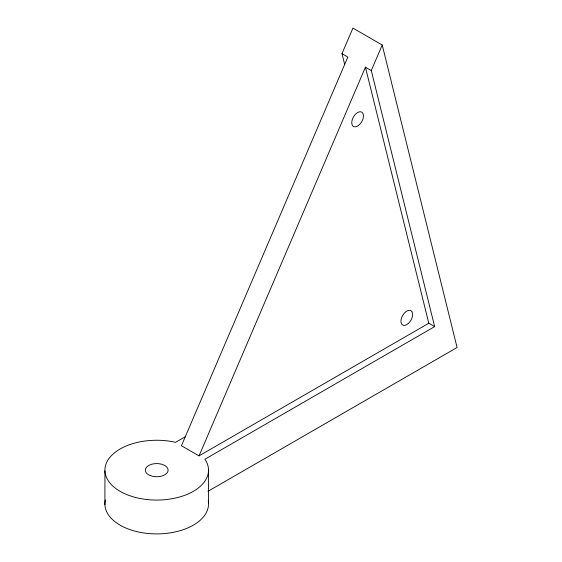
<?xml version="1.0" encoding="UTF-8"?>
<svg xmlns="http://www.w3.org/2000/svg" width="562" height="562" viewBox="0 0 562 562"><rect width="100%" height="100%" fill="white"/><g stroke="black" fill="none" stroke-linecap="round" stroke-linejoin="round"><path stroke-width="0.84" d="M344.724 64.707L341.991 53.65L352.929 28.1L382.23 45.016L457.082 347.506L207.926 491.35M341.991 53.65L347.85 57.036L181.449 445.729L199.032 455.88L365.433 67.187L371.292 70.566L434.651 326.613L204.884 459.266L205.622 460.306A51.802 29.905 0 0 1 163.24 499.829A51.802 29.905 0 0 1 105.087 467.675A51.802 29.905 0 0 1 171.656 441.521L175.597 442.343L185.453 436.653M371.292 70.566L382.23 45.016M199.032 455.88L428.792 323.234L434.651 326.613M365.433 67.187L428.792 323.234M208.502 469.516L208.502 503.355M104.918 470.808L104.918 504.641M208.256 501.009A51.802 29.905 0 0 1 155.793 533.9A51.802 29.905 0 0 1 105.382 499.955M150.272 475.593A11.395 6.582 0 0 0 168.073 470.668A11.395 6.582 0 0 0 151.789 464.226A11.395 6.582 0 0 0 150.272 475.593M358.633 125.375A8.29 4.784 -60 0 0 362.104 112.358A8.29 4.784 -60 0 0 352.107 120.163A8.29 4.784 -60 0 0 358.633 125.375M408.209 323.614A8.29 4.784 -60 0 0 411.005 310.73A8.29 4.784 -60 0 0 401.156 319.258A8.29 4.784 -60 0 0 408.209 323.614"/></g></svg>
